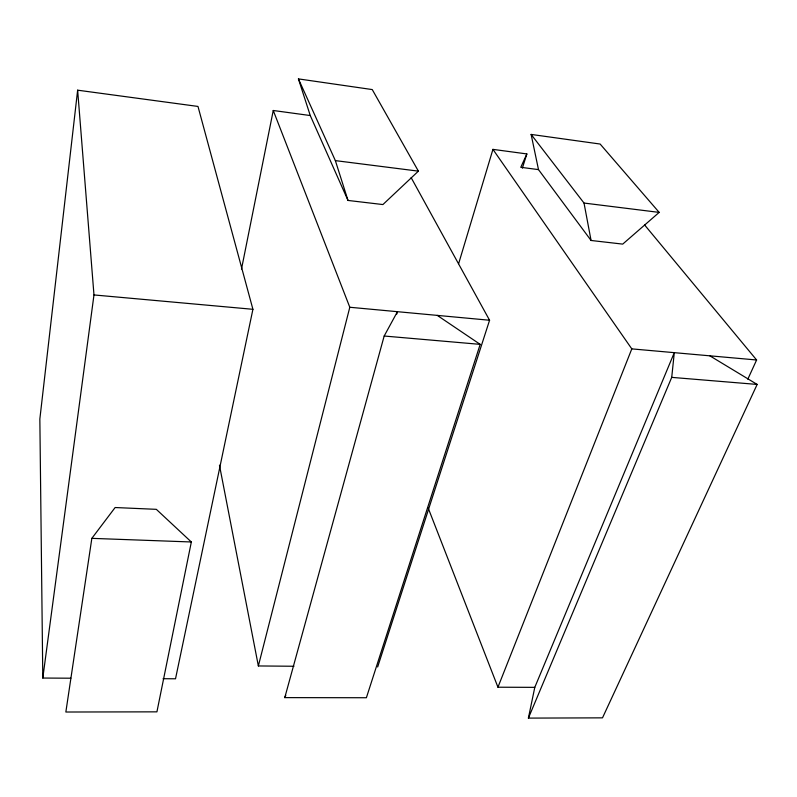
<?xml version="1.0" encoding="UTF-8"?>
<svg xmlns="http://www.w3.org/2000/svg" width="797" height="797" viewBox="0 0 797 797"><rect width="100%" height="100%" fill="white"/><g stroke="black" fill="none" stroke-linecap="round" stroke-linejoin="round"><path stroke-width="1.2" d="M528.401 718.107L671.722 377.37L674.292 352.663L534.787 687.353L528.401 718.107L602.502 717.848L757.15 384.433L709.838 355.821M163.066 678.715L175.519 678.785L252.918 309.306L197.985 106.439L77.638 90.181L39.85 419.033L42.799 678.048L70.843 678.207M42.799 678.048L93.976 294.94L77.638 90.181M91.844 538.354L65.852 712.02L156.919 711.851L191.34 541.98L156.322 509.333L115.127 507.53L91.844 538.354L191.34 541.98M241.511 269.007L273.251 110.494L310.262 115.545L348 200.445L382.909 204.56L418.395 171.146L372.249 89.573L298.427 78.893L310.262 115.545M293.954 666.252L258.358 665.953L349.803 307.263L273.251 110.494M437.244 315.383L480.183 344.364L366.391 697.734L284.778 697.624L384.174 336.025L397.434 311.687L396.767 314.078M458.634 263.658L492.935 149.368L526.857 153.931L522.364 168.147M377.648 666.979L489.577 320.245L411.152 177.651M534.787 687.353L497.946 687.213L631.802 348.877L492.935 149.368M284.778 697.624L285.784 695.392M526.857 153.931L520.78 167.3L538.493 169.612L591.065 240.475L622.716 244.111L659.179 212.391L600.131 144.038L531.121 134.424L538.493 169.612M747.815 379.193L756.612 359.985L644.663 225.033M671.722 377.37L757.15 384.433M384.174 336.025L480.183 344.364M631.802 348.877L756.612 359.985M93.976 294.94L252.918 309.306M349.803 307.263L489.577 320.245M531.121 134.424L584.022 203.056L659.179 212.391M298.427 78.893L335.358 160.615L418.395 171.146M428.248 508.187L497.946 687.213M335.358 160.615L348 200.445M219.464 465.209L258.358 665.953M584.022 203.056L591.065 240.475"/></g></svg>
